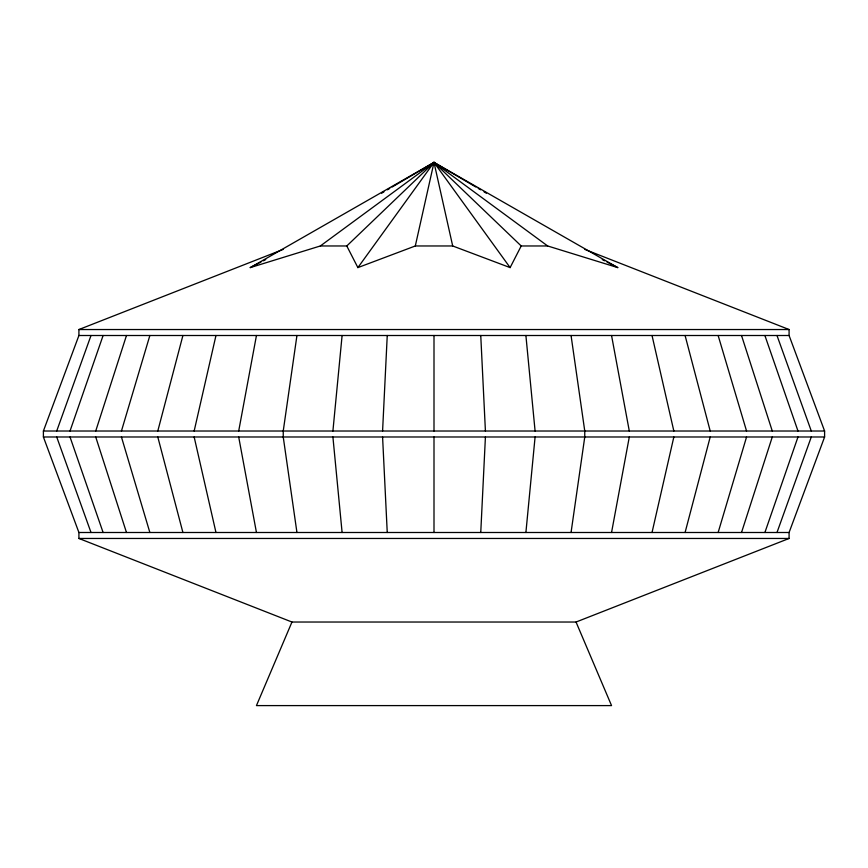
<?xml version="1.0" encoding="UTF-8"?>
<svg xmlns="http://www.w3.org/2000/svg" width="868" height="868" viewBox="0 0 868 868"><rect width="100%" height="100%" fill="white"/><g stroke="black" fill="none" stroke-linecap="round" stroke-linejoin="round"><path stroke-width="1.3" d="M382.582 431.016L387.247 335.504M480.753 532.496L485.418 436.984M332.911 431.016L342.101 335.504M525.899 532.496L535.089 436.984M296.943 335.504L283.239 431.016L283.239 436.984L296.943 532.496M571.057 532.496L584.761 436.984L584.761 431.016L571.057 335.504M238.7 431.016L256.451 335.504M611.549 532.496L629.3 436.984M346.788 245.969L357.887 267.604L415.305 245.969L434 162.403L617.756 267.604L547.654 245.969L521.212 245.969L434 162.403L250.244 267.604L320.346 245.969L346.788 245.969L434 162.403L475.914 187.054M194.161 431.016L215.969 335.504M652.031 532.496L673.839 436.984M157.802 431.016L182.909 335.504M685.091 532.496L710.198 436.984M121.444 431.016L149.86 335.504M718.14 532.496L746.556 436.984M95.73 431.016L126.478 335.504M741.522 532.496L772.27 436.984M70.015 431.016L103.108 335.504M764.892 532.496L797.985 436.984M56.713 431.016L91.01 335.504M776.99 532.496L811.287 436.984M584.858 249.431L789.088 329.536L789.088 335.504L824.6 431.016L824.6 436.984L789.088 532.496L789.088 538.464L576.037 622.03L291.963 622.03L78.912 538.464L78.912 532.496L43.4 436.984L43.4 431.016L78.912 335.504L78.912 329.536L283.142 249.431M291.963 622.03L256.451 705.597L611.549 705.597L576.037 622.03M415.305 245.969L452.695 245.969L510.113 267.604L521.212 245.969M357.887 267.604L434 162.403L547.654 245.969M320.346 245.969L434 162.403L510.113 267.604M381.605 193.228L383.938 191.85M387.432 189.799L389.765 188.432M392.086 187.054L434 162.403L452.695 245.969M250.244 267.604L260.975 262.038M263.351 260.801L265.738 259.565M78.912 329.536L789.088 329.536M78.912 335.504L789.088 335.504M43.4 431.016L824.6 431.016M43.4 436.984L824.6 436.984M78.912 532.496L789.088 532.496M78.912 538.464L789.088 538.464M602.262 259.565L604.649 260.801M607.025 262.038L617.756 267.604M478.235 188.432L480.568 189.799M484.062 191.85L486.395 193.228M776.99 335.504L811.287 431.016M56.713 436.984L91.01 532.496M764.892 335.504L797.985 431.016M70.015 436.984L103.108 532.496M741.522 335.504L772.27 431.016M95.73 436.984L126.478 532.496M718.14 335.504L746.556 431.016M121.444 436.984L149.86 532.496M685.091 335.504L710.198 431.016M157.802 436.984L182.909 532.496M652.031 335.504L673.839 431.016M194.161 436.984L215.969 532.496M611.549 335.504L629.3 431.016M238.7 436.984L256.451 532.496M525.899 335.504L535.089 431.016M332.911 436.984L342.101 532.496M480.753 335.504L485.418 431.016M382.582 436.984L387.247 532.496M434 335.504L434 431.016M434 436.984L434 532.496"/></g></svg>
